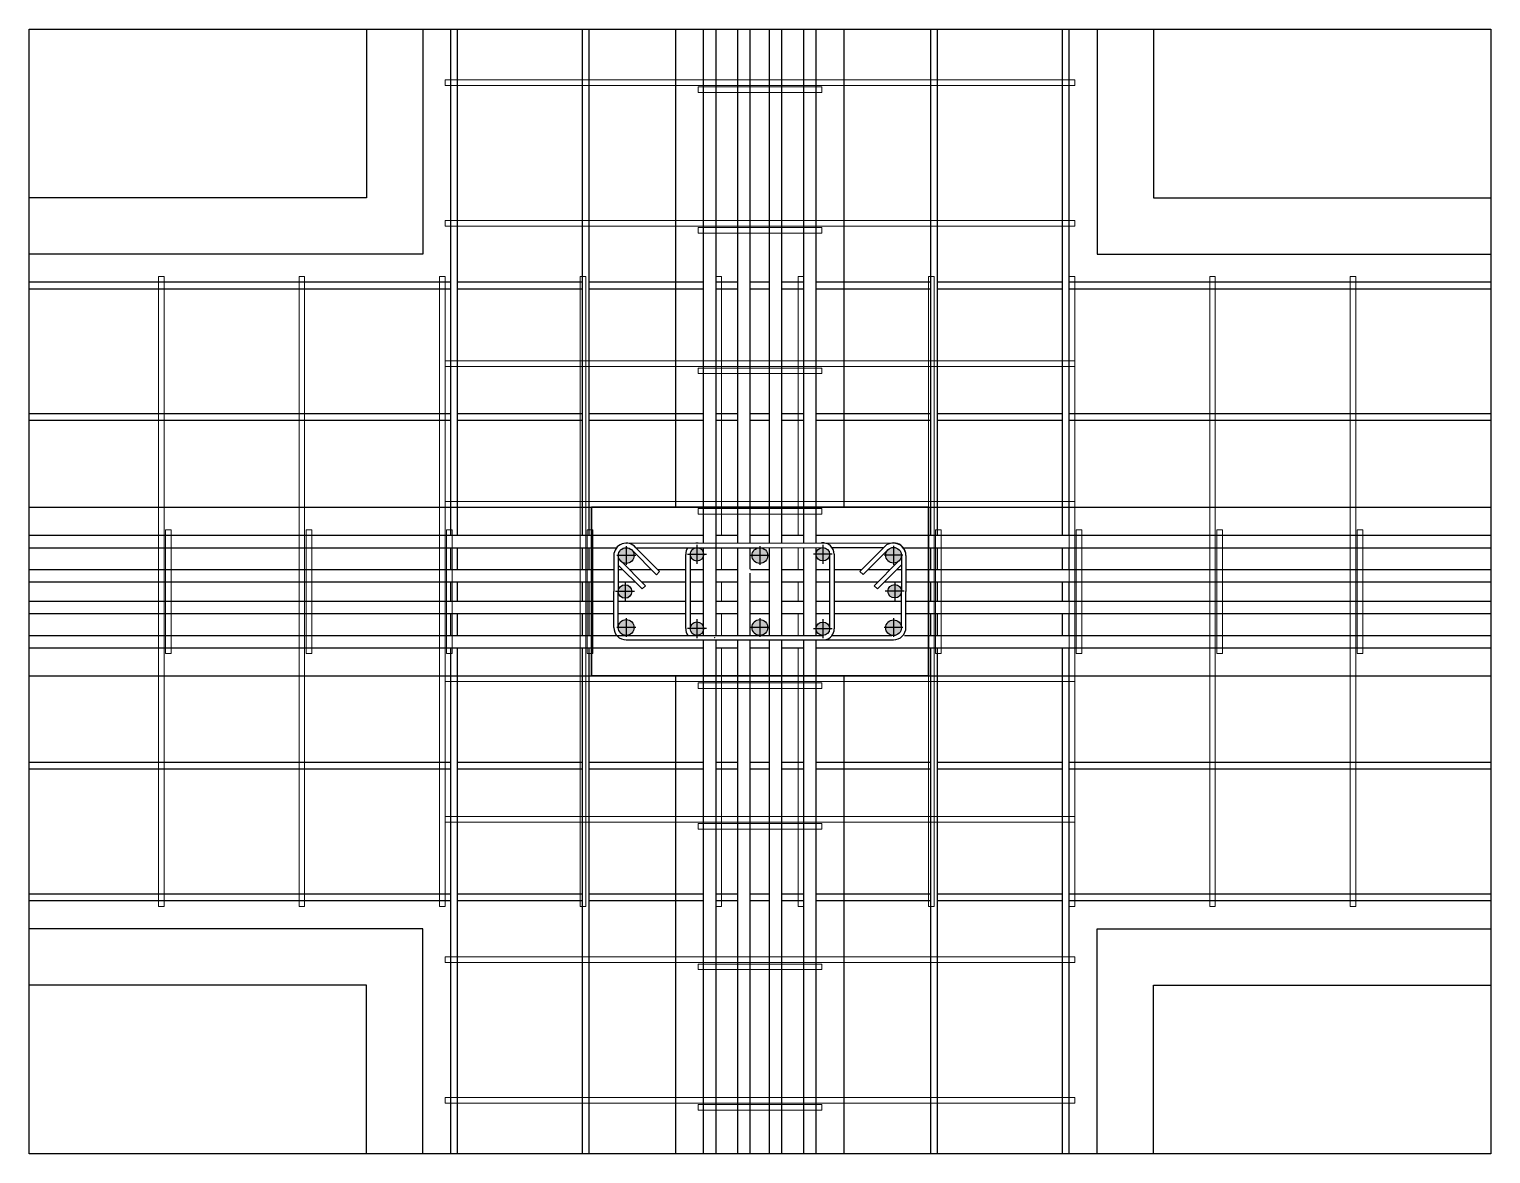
# Model space of a CAD drawing. Header units: millimetres. Extents: x 2329 to 2450, y 1882 to 1940.
# Drawn here: x 2440.76 to 2443.36, y 1912.413 to 1914.413 of the extents above; entities that cross this region are included whole.
import ezdxf

# ---------------------------------------------------------------- set-up
doc = ezdxf.new("R2010")
doc.units = ezdxf.units.MM
doc.linetypes.add('CENTRO', pattern=[50.8, 31.75, -6.35, 6.35, -6.35])
for name, color, linetype, lineweight in [('armature longitudinali', 5, 'Continuous', 25), ('Fondazione', 7, 'Continuous', 25), ('pilastri', 5, 'Continuous', 30), ('staffe', 252, 'Continuous', 20)]:
    doc.layers.add(name, color=color, linetype=linetype, lineweight=lineweight)
for name, color, linetype in [('grigio', 252, 'Continuous'), ("linea d'asse", 7, 'CENTRO'), ('linea di sezione', 10, 'CENTRO')]:
    doc.layers.add(name, color=color, linetype=linetype)
pattern_1 = [(0, (-5.0976, 0.621), (0, 6.985), [5.08, -1.905]), (90, (-5.0976, 0.621), (-6.985, 4e-16), [5.08, -1.905])]
pattern_2 = [(0, (-5.0976, 0.621), (0, 6.985), [5.08, -1.905]), (90, (-5.0976, 0.621), (-6.985, 4e-16), [5.08, -1.905])]

msp = doc.modelspace()

# ---------------------------------------------------------------- hatches: boundary and pattern name
at = {"transparency": 33554687}
h = msp.add_hatch(dxfattribs=at)
h.set_pattern_fill('ANGLE', color=0)
h.set_pattern_definition(pattern_1)
h.paths.add_polyline_path([(2441.8364, 1913.3486, 1), (2441.8084, 1913.3486, 1)])
h.paths.add_polyline_path([(2441.8324, 1913.4126, 1), (2441.8084, 1913.4126, 1)])
h.paths.add_polyline_path([(2441.8364, 1913.4766, 0.166173), (2441.8335, 1913.4852), (2441.831, 1913.4877, 0.623288), (2441.8084, 1913.4766, 0.166173), (2441.8114, 1913.4681), (2441.8139, 1913.4656, 0.623288)])
h.paths.add_polyline_path([(2441.9602, 1913.4787, 0.377653), (2441.9497, 1913.4906), (2441.9466, 1913.4906, 0.377416), (2441.9362, 1913.4787, 1)])
h.paths.add_polyline_path([(2441.9362, 1913.3466, 0.388064), (2441.9471, 1913.3346), (2441.9492, 1913.3346, 0.388064), (2441.9602, 1913.3466, 1)])
h.paths.add_polyline_path([(2442.0742, 1913.4766, 1), (2442.0462, 1913.4766, 1)])
h.paths.add_polyline_path([(2442.0462, 1913.3486, 1), (2442.0742, 1913.3486, 1)])
h.paths.add_polyline_path([(2442.1842, 1913.4789, 0.356146), (2442.1746, 1913.4907), (2442.1697, 1913.4907, 0.355912), (2442.1602, 1913.4789, 1)])
h.paths.add_polyline_path([(2442.1602, 1913.3464, 0.378471), (2442.1707, 1913.3344), (2442.1736, 1913.3344, 0.378471), (2442.1842, 1913.3464, 1)])
h.paths.add_polyline_path([(2442.312, 1913.3482, 1), (2442.284, 1913.3482, 1)])
h.paths.add_polyline_path([(2442.312, 1913.4151, 0.921821), (2442.2881, 1913.4131, 0.921824), (2442.312, 1913.4112), (2442.312, 1913.4126)])
h.paths.add_polyline_path([(2442.312, 1913.4771, 1), (2442.284, 1913.4771, 1)])
h = msp.add_hatch(dxfattribs=at)
h.set_pattern_fill('ANGLE', color=0)
h.set_pattern_definition(pattern_1)
h.paths.add_polyline_path([(2441.8364, 1913.3486, 1), (2441.8084, 1913.3486, 1)])
h.paths.add_polyline_path([(2441.8324, 1913.4126, 1), (2441.8084, 1913.4126, 1)])
h.paths.add_polyline_path([(2441.8364, 1913.4766, 0.166173), (2441.8335, 1913.4852), (2441.831, 1913.4877, 0.623288), (2441.8084, 1913.4766, 0.166173), (2441.8114, 1913.4681), (2441.8139, 1913.4656, 0.623288)])
h.paths.add_polyline_path([(2441.9602, 1913.4787, 0.377653), (2441.9497, 1913.4906), (2441.9466, 1913.4906, 0.377416), (2441.9362, 1913.4787, 1)])
h.paths.add_polyline_path([(2441.9362, 1913.3466, 0.388064), (2441.9471, 1913.3346), (2441.9492, 1913.3346, 0.388064), (2441.9602, 1913.3466, 1)])
h.paths.add_polyline_path([(2442.0742, 1913.4766, 1), (2442.0462, 1913.4766, 1)])
h.paths.add_polyline_path([(2442.0462, 1913.3486, 1), (2442.0742, 1913.3486, 1)])
h.paths.add_polyline_path([(2442.1842, 1913.4789, 0.356146), (2442.1746, 1913.4907), (2442.1697, 1913.4907, 0.355912), (2442.1602, 1913.4789, 1)])
h.paths.add_polyline_path([(2442.1602, 1913.3464, 0.378471), (2442.1707, 1913.3344), (2442.1736, 1913.3344, 0.378471), (2442.1842, 1913.3464, 1)])
h.paths.add_polyline_path([(2442.312, 1913.3482, 1), (2442.284, 1913.3482, 1)])
h.paths.add_polyline_path([(2442.312, 1913.4151, 0.921821), (2442.2881, 1913.4131, 0.921824), (2442.312, 1913.4112), (2442.312, 1913.4126)])
h.paths.add_polyline_path([(2442.312, 1913.4771, 1), (2442.284, 1913.4771, 1)])
h = msp.add_hatch(dxfattribs=at)
h.set_pattern_fill('ANGLE', color=0)
h.set_pattern_definition(pattern_2)
h.paths.add_polyline_path([(2441.8364, 1913.3486, 1), (2441.8084, 1913.3486, 1)])
h.paths.add_polyline_path([(2441.8324, 1913.4126, 1), (2441.8084, 1913.4126, 1)])
h.paths.add_polyline_path([(2441.8364, 1913.4766, 0.166173), (2441.8335, 1913.4852), (2441.831, 1913.4877, 0.623288), (2441.8084, 1913.4766, 0.166173), (2441.8114, 1913.4681), (2441.8139, 1913.4656, 0.623288)])
h.paths.add_polyline_path([(2441.9602, 1913.4787, 0.377653), (2441.9497, 1913.4906), (2441.9466, 1913.4906, 0.377416), (2441.9362, 1913.4787, 1)])
h.paths.add_polyline_path([(2441.9362, 1913.3466, 0.388064), (2441.9471, 1913.3346), (2441.9492, 1913.3346, 0.388064), (2441.9602, 1913.3466, 1)])
h.paths.add_polyline_path([(2442.0742, 1913.4766, 1), (2442.0462, 1913.4766, 1)])
h.paths.add_polyline_path([(2442.0462, 1913.3486, 1), (2442.0742, 1913.3486, 1)])
h.paths.add_polyline_path([(2442.1842, 1913.4789, 0.356146), (2442.1746, 1913.4907), (2442.1697, 1913.4907, 0.355912), (2442.1602, 1913.4789, 1)])
h.paths.add_polyline_path([(2442.1602, 1913.3464, 0.378471), (2442.1707, 1913.3344), (2442.1736, 1913.3344, 0.378471), (2442.1842, 1913.3464, 1)])
h.paths.add_polyline_path([(2442.312, 1913.3482, 1), (2442.284, 1913.3482, 1)])
h.paths.add_polyline_path([(2442.312, 1913.4151, 0.921821), (2442.2881, 1913.4131, 0.921824), (2442.312, 1913.4112), (2442.312, 1913.4126)])
h.paths.add_polyline_path([(2442.312, 1913.4771, 1), (2442.284, 1913.4771, 1)])
h = msp.add_hatch(dxfattribs=at)
h.set_pattern_fill('ANGLE', color=0)
h.set_pattern_definition(pattern_2)
h.paths.add_polyline_path([(2441.8364, 1913.3486, 1), (2441.8084, 1913.3486, 1)])
h.paths.add_polyline_path([(2441.8324, 1913.4126, 1), (2441.8084, 1913.4126, 1)])
h.paths.add_polyline_path([(2441.8364, 1913.4766, 0.166173), (2441.8335, 1913.4852), (2441.831, 1913.4877, 0.623288), (2441.8084, 1913.4766, 0.166173), (2441.8114, 1913.4681), (2441.8139, 1913.4656, 0.623288)])
h.paths.add_polyline_path([(2441.9602, 1913.4787, 0.377653), (2441.9497, 1913.4906), (2441.9466, 1913.4906, 0.377416), (2441.9362, 1913.4787, 1)])
h.paths.add_polyline_path([(2441.9362, 1913.3466, 0.388064), (2441.9471, 1913.3346), (2441.9492, 1913.3346, 0.388064), (2441.9602, 1913.3466, 1)])
h.paths.add_polyline_path([(2442.0742, 1913.4766, 1), (2442.0462, 1913.4766, 1)])
h.paths.add_polyline_path([(2442.0462, 1913.3486, 1), (2442.0742, 1913.3486, 1)])
h.paths.add_polyline_path([(2442.1842, 1913.4789, 0.356146), (2442.1746, 1913.4907), (2442.1697, 1913.4907, 0.355912), (2442.1602, 1913.4789, 1)])
h.paths.add_polyline_path([(2442.1602, 1913.3464, 0.378471), (2442.1707, 1913.3344), (2442.1736, 1913.3344, 0.378471), (2442.1842, 1913.3464, 1)])
h.paths.add_polyline_path([(2442.312, 1913.3482, 1), (2442.284, 1913.3482, 1)])
h.paths.add_polyline_path([(2442.312, 1913.4151, 0.921821), (2442.2881, 1913.4131, 0.921824), (2442.312, 1913.4112), (2442.312, 1913.4126)])
h.paths.add_polyline_path([(2442.312, 1913.4771, 1), (2442.284, 1913.4771, 1)])
h = msp.add_hatch(dxfattribs=at)
h.set_pattern_fill('ANGLE', color=0)
h.set_pattern_definition(pattern_1)
h.paths.add_polyline_path([(2441.8364, 1913.3486, 1), (2441.8084, 1913.3486, 1)])
h.paths.add_polyline_path([(2441.8324, 1913.4126, 1), (2441.8084, 1913.4126, 1)])
h.paths.add_polyline_path([(2441.8364, 1913.4766, 0.166173), (2441.8335, 1913.4852), (2441.831, 1913.4877, 0.623288), (2441.8084, 1913.4766, 0.166173), (2441.8114, 1913.4681), (2441.8139, 1913.4656, 0.623288)])
h.paths.add_polyline_path([(2441.9602, 1913.4787, 0.377653), (2441.9497, 1913.4906), (2441.9466, 1913.4906, 0.377416), (2441.9362, 1913.4787, 1)])
h.paths.add_polyline_path([(2441.9362, 1913.3466, 0.388064), (2441.9471, 1913.3346), (2441.9492, 1913.3346, 0.388064), (2441.9602, 1913.3466, 1)])
h.paths.add_polyline_path([(2442.0742, 1913.4766, 1), (2442.0462, 1913.4766, 1)])
h.paths.add_polyline_path([(2442.0462, 1913.3486, 1), (2442.0742, 1913.3486, 1)])
h.paths.add_polyline_path([(2442.1842, 1913.4789, 0.356146), (2442.1746, 1913.4907), (2442.1697, 1913.4907, 0.355912), (2442.1602, 1913.4789, 1)])
h.paths.add_polyline_path([(2442.1602, 1913.3464, 0.378471), (2442.1707, 1913.3344), (2442.1736, 1913.3344, 0.378471), (2442.1842, 1913.3464, 1)])
h.paths.add_polyline_path([(2442.312, 1913.3482, 1), (2442.284, 1913.3482, 1)])
h.paths.add_polyline_path([(2442.312, 1913.4151, 0.921821), (2442.2881, 1913.4131, 0.921824), (2442.312, 1913.4112), (2442.312, 1913.4126)])
h.paths.add_polyline_path([(2442.312, 1913.4771, 1), (2442.284, 1913.4771, 1)])
h = msp.add_hatch(dxfattribs=at)
h.set_pattern_fill('ANGLE', color=0)
h.set_pattern_definition(pattern_1)
h.paths.add_polyline_path([(2441.8364, 1913.3486, 1), (2441.8084, 1913.3486, 1)])
h.paths.add_polyline_path([(2441.8324, 1913.4126, 1), (2441.8084, 1913.4126, 1)])
h.paths.add_polyline_path([(2441.8364, 1913.4766, 0.166173), (2441.8335, 1913.4852), (2441.831, 1913.4877, 0.623288), (2441.8084, 1913.4766, 0.166173), (2441.8114, 1913.4681), (2441.8139, 1913.4656, 0.623288)])
h.paths.add_polyline_path([(2441.9602, 1913.4787, 0.377653), (2441.9497, 1913.4906), (2441.9466, 1913.4906, 0.377416), (2441.9362, 1913.4787, 1)])
h.paths.add_polyline_path([(2441.9362, 1913.3466, 0.388064), (2441.9471, 1913.3346), (2441.9492, 1913.3346, 0.388064), (2441.9602, 1913.3466, 1)])
h.paths.add_polyline_path([(2442.0742, 1913.4766, 1), (2442.0462, 1913.4766, 1)])
h.paths.add_polyline_path([(2442.0462, 1913.3486, 1), (2442.0742, 1913.3486, 1)])
h.paths.add_polyline_path([(2442.1842, 1913.4789, 0.356146), (2442.1746, 1913.4907), (2442.1697, 1913.4907, 0.355912), (2442.1602, 1913.4789, 1)])
h.paths.add_polyline_path([(2442.1602, 1913.3464, 0.378471), (2442.1707, 1913.3344), (2442.1736, 1913.3344, 0.378471), (2442.1842, 1913.3464, 1)])
h.paths.add_polyline_path([(2442.312, 1913.3482, 1), (2442.284, 1913.3482, 1)])
h.paths.add_polyline_path([(2442.312, 1913.4151, 0.921821), (2442.2881, 1913.4131, 0.921824), (2442.312, 1913.4112), (2442.312, 1913.4126)])
h.paths.add_polyline_path([(2442.312, 1913.4771, 1), (2442.284, 1913.4771, 1)])
at = {"layer": 'Fondazione', "transparency": 33554628}
h = msp.add_hatch(color=0, dxfattribs=at)
h.dxf.hatch_style = 1
h.paths.add_polyline_path([(2441.8084, 1913.3486, 1), (2441.8364, 1913.3486, 1)])
h.paths.add_polyline_path([(2441.8084, 1913.4126, 1), (2441.8324, 1913.4126, 1)])
h.paths.add_polyline_path([(2441.8335, 1913.4852), (2441.831, 1913.4877, 0.623288), (2441.8084, 1913.4766, 0.166173), (2441.8114, 1913.4681), (2441.8139, 1913.4656, 0.623288), (2441.8364, 1913.4766, 0.166173)])
h.paths.add_polyline_path([(2441.9497, 1913.4906), (2441.9466, 1913.4906, 0.377416), (2441.9362, 1913.4787, 1), (2441.9602, 1913.4787, 0.377653)])
h.paths.add_polyline_path([(2442.0462, 1913.4766, 1), (2442.0742, 1913.4766, 1)])
h.paths.add_polyline_path([(2442.1746, 1913.4907), (2442.1697, 1913.4907, 0.355912), (2442.1602, 1913.4789, 1), (2442.1842, 1913.4789, 0.356146)])
h.paths.add_polyline_path([(2442.284, 1913.4771, 1), (2442.312, 1913.4771, 1)])
h.paths.add_polyline_path([(2442.312, 1913.4151, 0.921821), (2442.2881, 1913.4131, 0.921824), (2442.312, 1913.4112), (2442.312, 1913.4126)])
h.paths.add_polyline_path([(2442.312, 1913.3482, 1), (2442.284, 1913.3482, 1)])
h.paths.add_polyline_path([(2442.1842, 1913.3464, 1), (2442.1602, 1913.3464, 0.378471), (2442.1707, 1913.3344), (2442.1736, 1913.3344, 0.378471)])
h.paths.add_polyline_path([(2442.0742, 1913.3486, 1), (2442.0462, 1913.3486, 1)])
h.paths.add_polyline_path([(2441.9362, 1913.3466, 0.388064), (2441.9471, 1913.3346), (2441.9492, 1913.3346, 0.388064), (2441.9602, 1913.3466, 1)])

# ---------------------------------------------------------------- linework, layer by layer
for points in [[(2441.8224, 1913.4906), (2441.8224, 1913.4906)], [(2441.8322, 1913.4865), (2441.8323, 1913.4865)], [(2441.9281, 1913.4787), (2441.9281, 1913.3466)], [(2441.9362, 1913.4787), (2441.9362, 1913.3466)], [(2442.1842, 1913.4789), (2442.1842, 1913.3464)], [(2442.1924, 1913.4789), (2442.1924, 1913.3464)]]:
    msp.add_lwpolyline(points)
for centre, radius in [((2441.8224, 1913.4766), 0.014), ((2441.9482, 1913.4787), 0.012), ((2442.0602, 1913.4766), 0.014), ((2442.1722, 1913.4789), 0.012), ((2442.298, 1913.4771), 0.014), ((2441.8204, 1913.4126), 0.012), ((2442.3001, 1913.4131), 0.012), ((2441.8224, 1913.3486), 0.014), ((2441.9482, 1913.3466), 0.012), ((2442.0602, 1913.3486), 0.014), ((2442.1722, 1913.3464), 0.012), ((2442.298, 1913.3482), 0.014)]:
    msp.add_circle(centre, radius)
for centre, radius, start, end in [((2441.8224, 1913.4766), 0.022, 39.2093, 180.2209), ((2441.9482, 1913.4787), 0.02, 84.361, 95.639), ((2442.1722, 1913.4789), 0.0202, 0, 97.3155), ((2442.298, 1913.4771), 0.022, 1.2881, 141.7048), ((2442.298, 1913.4766), 0.022, 359.7805, 89.9251), ((2441.9482, 1913.4787), 0.02, 143.6002, 180), ((2441.8224, 1913.4766), 0.022, 230.478, 230.7907), ((2441.8224, 1913.3486), 0.022, 179.7791, 270), ((2441.9482, 1913.3466), 0.02, 180, 217.0821), ((2442.1722, 1913.3464), 0.0202, 282.5928, 0), ((2442.298, 1913.3486), 0.022, 270, 0.2209), ((2441.8224, 1913.3486), 0.022, 320.4057, 320.7907), ((2441.9482, 1913.3466), 0.02, 264.3511, 275.6489)]:
    msp.add_arc(centre, radius, start, end)
at = {"layer": 'armature longitudinali'}
for points in [[(2441.5104, 1913.5126), (2441.5104, 1914.4126)], [(2441.5224, 1913.5126), (2441.5224, 1914.4126)], [(2441.7444, 1913.5126), (2441.7444, 1914.4126)], [(2441.7564, 1913.5126), (2441.7564, 1914.4126)], [(2441.9602, 1913.5626), (2441.9602, 1914.4126)], [(2441.9822, 1913.5626), (2441.9822, 1914.4126)], [(2442.0212, 1913.5626), (2442.0212, 1914.4126)], [(2442.0432, 1913.5626), (2442.0432, 1914.4126)], [(2442.0772, 1913.5626), (2442.0772, 1914.4126)], [(2442.0992, 1913.5626), (2442.0992, 1914.4126)], [(2442.1382, 1913.5626), (2442.1382, 1914.4126)], [(2442.1602, 1913.5626), (2442.1602, 1914.4126)], [(2442.3644, 1913.5126), (2442.3644, 1914.4126)], [(2442.3764, 1913.5126), (2442.3764, 1914.4126)], [(2442.5984, 1913.5126), (2442.5984, 1914.4126)], [(2442.6104, 1913.5126), (2442.6104, 1914.4126)], [(2441.5104, 1913.9626), (2440.7604, 1913.9626)], [(2441.5104, 1913.9506), (2440.7604, 1913.9506)], [(2441.7444, 1913.9626), (2441.5224, 1913.9626)], [(2441.7444, 1913.9506), (2441.5224, 1913.9506)], [(2441.9602, 1913.9626), (2441.7564, 1913.9626)], [(2441.9602, 1913.9506), (2441.7564, 1913.9506)], [(2442.0212, 1913.9626), (2441.9822, 1913.9626)], [(2442.0212, 1913.9506), (2441.9822, 1913.9506)], [(2442.0772, 1913.9626), (2442.0432, 1913.9626)], [(2442.0772, 1913.9506), (2442.0432, 1913.9506)], [(2442.1382, 1913.9626), (2442.0992, 1913.9626)], [(2442.1382, 1913.9506), (2442.0992, 1913.9506)], [(2442.3644, 1913.9626), (2442.1602, 1913.9626)], [(2442.3644, 1913.9506), (2442.1602, 1913.9506)], [(2442.5984, 1913.9626), (2442.3764, 1913.9626)], [(2442.5984, 1913.9506), (2442.3764, 1913.9506)], [(2443.3604, 1913.9626), (2442.6104, 1913.9626)], [(2443.3604, 1913.9506), (2442.6104, 1913.9506)], [(2441.5104, 1913.7286), (2440.7604, 1913.7286)], [(2441.5104, 1913.7166), (2440.7604, 1913.7166)], [(2441.7444, 1913.7286), (2441.5224, 1913.7286)], [(2441.7444, 1913.7166), (2441.5224, 1913.7166)], [(2441.9602, 1913.7286), (2441.7564, 1913.7286)], [(2441.9602, 1913.7166), (2441.7564, 1913.7166)], [(2442.0212, 1913.7286), (2441.9822, 1913.7286)], [(2442.0212, 1913.7166), (2441.9822, 1913.7166)], [(2442.0772, 1913.7286), (2442.0432, 1913.7286)], [(2442.0772, 1913.7166), (2442.0432, 1913.7166)], [(2442.1382, 1913.7286), (2442.0992, 1913.7286)], [(2442.1382, 1913.7166), (2442.0992, 1913.7166)], [(2442.3644, 1913.7286), (2442.1602, 1913.7286)], [(2442.3644, 1913.7166), (2442.1602, 1913.7166)], [(2442.5984, 1913.7286), (2442.3764, 1913.7286)], [(2442.5984, 1913.7166), (2442.3764, 1913.7166)], [(2443.3604, 1913.7286), (2442.6104, 1913.7286)], [(2443.3604, 1913.7166), (2442.6104, 1913.7166)], [(2441.9602, 1913.4986), (2441.9602, 1913.5626)], [(2441.9822, 1913.3344), (2441.9822, 1913.5626)], [(2442.0212, 1913.4986), (2442.0212, 1913.5626)], [(2442.0432, 1913.4986), (2442.0432, 1913.5626)], [(2442.0772, 1913.4986), (2442.0772, 1913.5626)], [(2442.0992, 1913.4986), (2442.0992, 1913.5626)], [(2442.1382, 1913.4986), (2442.1382, 1913.5626)], [(2442.1602, 1913.4986), (2442.1602, 1913.5626)], [(2440.7604, 1913.5126), (2441.7604, 1913.5126)], [(2441.7604, 1913.5126), (2441.9602, 1913.5126)], [(2441.9822, 1913.5126), (2442.0212, 1913.5126)], [(2442.0432, 1913.5126), (2442.0772, 1913.5126)], [(2442.0992, 1913.5126), (2442.1382, 1913.5126)], [(2442.1602, 1913.5126), (2442.3604, 1913.5126)], [(2442.3604, 1913.5126), (2443.3604, 1913.5126)], [(2440.7604, 1913.4906), (2441.7604, 1913.4906)], [(2441.5104, 1913.4516), (2441.5104, 1913.4906)], [(2441.5224, 1913.4516), (2441.5224, 1913.4906)], [(2441.7444, 1913.4516), (2441.7444, 1913.4906)], [(2441.7564, 1913.4516), (2441.7564, 1913.4906)], [(2441.7604, 1913.4906), (2441.8055, 1913.4906)], [(2441.9602, 1913.3344), (2441.9602, 1913.4906)], [(2442.0212, 1913.3344), (2442.0212, 1913.4906)], [(2442.0432, 1913.4523), (2442.0432, 1913.4906)], [(2442.0772, 1913.3342), (2442.0772, 1913.4904)], [(2442.0992, 1913.3344), (2442.0992, 1913.4906)], [(2442.1382, 1913.3344), (2442.1382, 1913.4906)], [(2442.1602, 1913.3344), (2442.1602, 1913.4906)], [(2442.3174, 1913.4906), (2442.3604, 1913.4906)], [(2442.3604, 1913.4906), (2443.3604, 1913.4906)], [(2442.3644, 1913.4516), (2442.3644, 1913.4906)], [(2442.3764, 1913.4516), (2442.3764, 1913.4906)], [(2442.5984, 1913.4516), (2442.5984, 1913.4906)], [(2442.6104, 1913.4516), (2442.6104, 1913.4906)], [(2440.7604, 1913.4516), (2441.7604, 1913.4516)], [(2441.7604, 1913.4516), (2441.8004, 1913.4516)], [(2441.8084, 1913.4516), (2441.8165, 1913.4516)], [(2441.8278, 1913.4516), (2441.8671, 1913.4516)], [(2441.8784, 1913.4516), (2441.9281, 1913.4516)], [(2441.9362, 1913.4516), (2441.9602, 1913.4516)], [(2441.9822, 1913.4516), (2442.0212, 1913.4516)], [(2442.0432, 1913.3344), (2442.0432, 1913.4451)], [(2442.0438, 1913.4516), (2442.0772, 1913.4516)], [(2442.0992, 1913.4516), (2442.1382, 1913.4516)], [(2442.1602, 1913.4516), (2442.1842, 1913.4516)], [(2442.1924, 1913.4516), (2442.2414, 1913.4516)], [(2442.2527, 1913.4516), (2442.2922, 1913.4516)], [(2442.3035, 1913.4516), (2442.3124, 1913.4516)], [(2442.3204, 1913.4516), (2442.3604, 1913.4516)], [(2442.3604, 1913.4516), (2443.3604, 1913.4516)], [(2440.7604, 1913.4296), (2441.7604, 1913.4296)], [(2441.5104, 1913.3956), (2441.5104, 1913.4296)], [(2441.5224, 1913.3956), (2441.5224, 1913.4296)], [(2441.7444, 1913.3956), (2441.7444, 1913.4296)], [(2441.7564, 1913.3346), (2441.7564, 1913.4296)], [(2441.7604, 1913.4296), (2441.8004, 1913.4296)], [(2441.8084, 1913.4296), (2441.8385, 1913.4296)], [(2441.8498, 1913.4296), (2441.9281, 1913.4296)], [(2441.9362, 1913.4296), (2441.9602, 1913.4296)], [(2441.9822, 1913.4296), (2442.0205, 1913.4296)], [(2442.0432, 1913.4296), (2442.0772, 1913.4296)], [(2442.0992, 1913.4296), (2442.1382, 1913.4296)], [(2442.1602, 1913.4296), (2442.1842, 1913.4296)], [(2442.1924, 1913.4296), (2442.2702, 1913.4296)], [(2442.2815, 1913.4296), (2442.3124, 1913.4296)], [(2442.3204, 1913.4296), (2442.3604, 1913.4296)], [(2442.3604, 1913.4296), (2443.3604, 1913.4296)], [(2442.3644, 1913.3956), (2442.3644, 1913.4296)], [(2442.3764, 1913.3956), (2442.3764, 1913.4296)], [(2442.5984, 1913.3956), (2442.5984, 1913.4296)], [(2442.6104, 1913.3956), (2442.6104, 1913.4296)], [(2440.7604, 1913.3956), (2441.7604, 1913.3956)], [(2441.7604, 1913.3956), (2441.8004, 1913.3956)], [(2441.8084, 1913.3956), (2441.9281, 1913.3956)], [(2441.9362, 1913.3956), (2441.9602, 1913.3956)], [(2441.9822, 1913.3956), (2442.0212, 1913.3956)], [(2442.0432, 1913.3956), (2442.0772, 1913.3956)], [(2442.0992, 1913.3956), (2442.1382, 1913.3956)], [(2442.1602, 1913.3956), (2442.1842, 1913.3956)], [(2442.1924, 1913.3956), (2442.3124, 1913.3956)], [(2442.3204, 1913.3956), (2442.3604, 1913.3956)], [(2442.3604, 1913.3956), (2443.3604, 1913.3956)], [(2440.7604, 1913.3736), (2441.7604, 1913.3736)], [(2441.5104, 1913.3346), (2441.5104, 1913.3736)], [(2441.5224, 1913.3346), (2441.5224, 1913.3736)], [(2441.7444, 1913.3346), (2441.7444, 1913.3736)], [(2441.7604, 1913.3736), (2441.8004, 1913.3736)], [(2441.8084, 1913.3736), (2441.9281, 1913.3736)], [(2441.9362, 1913.3736), (2441.9602, 1913.3736)], [(2441.9822, 1913.3736), (2442.0212, 1913.3736)], [(2442.0432, 1913.3736), (2442.0772, 1913.3736)], [(2442.0992, 1913.3736), (2442.1382, 1913.3736)], [(2442.1602, 1913.3736), (2442.1842, 1913.3736)], [(2442.1924, 1913.3736), (2442.3124, 1913.3736)], [(2442.3204, 1913.3736), (2442.3604, 1913.3736)], [(2442.3604, 1913.3736), (2443.3604, 1913.3736)], [(2442.3644, 1913.3346), (2442.3644, 1913.3736)], [(2442.3764, 1913.3346), (2442.3764, 1913.3736)], [(2442.5984, 1913.3346), (2442.5984, 1913.3736)], [(2442.6104, 1913.3346), (2442.6104, 1913.3736)], [(2440.7604, 1913.3346), (2441.7604, 1913.3346)], [(2441.7604, 1913.3346), (2441.8033, 1913.3346)], [(2441.8033, 1913.3346), (2441.9602, 1913.3346)], [(2441.9602, 1913.2626), (2441.9602, 1913.3264)], [(2441.9822, 1913.2626), (2441.9822, 1913.3264)], [(2441.9884, 1913.3346), (2442.0212, 1913.3346)], [(2442.0212, 1913.2626), (2442.0212, 1913.3264)], [(2442.0432, 1913.2626), (2442.0432, 1913.3264)], [(2442.0772, 1913.2626), (2442.0772, 1913.3264)], [(2442.0992, 1913.3346), (2442.1382, 1913.3346)], [(2442.0992, 1913.2626), (2442.0992, 1913.3264)], [(2442.1382, 1913.3344), (2442.1382, 1913.3346)], [(2442.1382, 1913.2626), (2442.1382, 1913.3264)], [(2442.1602, 1913.2626), (2442.1602, 1913.3264)], [(2442.3175, 1913.3346), (2442.3604, 1913.3346)], [(2442.3604, 1913.3346), (2443.3604, 1913.3346)], [(2440.7604, 1913.3126), (2441.7604, 1913.3126)], [(2441.5104, 1912.4126), (2441.5104, 1913.3126)], [(2441.5224, 1912.4126), (2441.5224, 1913.3126)], [(2441.7444, 1912.4126), (2441.7444, 1913.3126)], [(2441.7564, 1912.4126), (2441.7564, 1913.3126)], [(2441.7604, 1913.3126), (2441.9602, 1913.3126)], [(2441.9822, 1913.3126), (2442.0212, 1913.3126)], [(2442.0432, 1913.3126), (2442.0772, 1913.3126)], [(2442.0992, 1913.3126), (2442.1382, 1913.3126)], [(2442.1602, 1913.3126), (2442.3604, 1913.3126)], [(2442.3604, 1913.3126), (2443.3604, 1913.3126)], [(2442.3644, 1912.4126), (2442.3644, 1913.3126)], [(2442.3764, 1912.4126), (2442.3764, 1913.3126)], [(2442.5984, 1912.4126), (2442.5984, 1913.3126)], [(2442.6104, 1912.4126), (2442.6104, 1913.3126)], [(2441.9602, 1912.4126), (2441.9602, 1913.2626)], [(2441.9822, 1912.4126), (2441.9822, 1913.2626)], [(2442.0212, 1912.4126), (2442.0212, 1913.2626)], [(2442.0432, 1912.4126), (2442.0432, 1913.2626)], [(2442.0772, 1912.4126), (2442.0772, 1913.2626)], [(2442.0992, 1912.4126), (2442.0992, 1913.2626)], [(2442.1382, 1912.4126), (2442.1382, 1913.2626)], [(2442.1602, 1912.4126), (2442.1602, 1913.2626)], [(2441.5104, 1913.1086), (2440.7604, 1913.1086)], [(2441.7444, 1913.1086), (2441.5224, 1913.1086)], [(2441.9602, 1913.1086), (2441.7564, 1913.1086)], [(2442.0212, 1913.1086), (2441.9822, 1913.1086)], [(2442.0772, 1913.1086), (2442.0432, 1913.1086)], [(2442.1382, 1913.1086), (2442.0992, 1913.1086)], [(2442.3644, 1913.1086), (2442.1602, 1913.1086)], [(2442.5984, 1913.1086), (2442.3764, 1913.1086)], [(2443.3604, 1913.1086), (2442.6104, 1913.1086)], [(2441.5104, 1913.0966), (2440.7604, 1913.0966)], [(2441.7444, 1913.0966), (2441.5224, 1913.0966)], [(2441.9602, 1913.0966), (2441.7564, 1913.0966)], [(2442.0212, 1913.0966), (2441.9822, 1913.0966)], [(2442.0772, 1913.0966), (2442.0432, 1913.0966)], [(2442.1382, 1913.0966), (2442.0992, 1913.0966)], [(2442.3644, 1913.0966), (2442.1602, 1913.0966)], [(2442.5984, 1913.0966), (2442.3764, 1913.0966)], [(2443.3604, 1913.0966), (2442.6104, 1913.0966)], [(2441.5104, 1912.8746), (2440.7604, 1912.8746)], [(2441.7444, 1912.8746), (2441.5224, 1912.8746)], [(2441.9602, 1912.8746), (2441.7564, 1912.8746)], [(2442.0212, 1912.8746), (2441.9822, 1912.8746)], [(2442.0772, 1912.8746), (2442.0432, 1912.8746)], [(2442.1382, 1912.8746), (2442.0992, 1912.8746)], [(2442.3644, 1912.8746), (2442.1602, 1912.8746)], [(2442.5984, 1912.8746), (2442.3764, 1912.8746)], [(2443.3604, 1912.8746), (2442.6104, 1912.8746)], [(2441.5104, 1912.8626), (2440.7604, 1912.8626)], [(2441.7444, 1912.8626), (2441.5224, 1912.8626)], [(2441.9602, 1912.8626), (2441.7564, 1912.8626)], [(2442.0212, 1912.8626), (2441.9822, 1912.8626)], [(2442.0772, 1912.8626), (2442.0432, 1912.8626)], [(2442.1382, 1912.8626), (2442.0992, 1912.8626)], [(2442.3644, 1912.8626), (2442.1602, 1912.8626)], [(2442.5984, 1912.8626), (2442.3764, 1912.8626)], [(2443.3604, 1912.8626), (2442.6104, 1912.8626)]]:
    msp.add_lwpolyline(points, dxfattribs=at)
at = {"layer": 'Fondazione'}
for p, q in [((2441.831, 1913.4877), (2441.8762, 1913.4425)), ((2441.8394, 1913.4906), (2441.8819, 1913.4481)), ((2442.2805, 1913.4907), (2442.2382, 1913.4485)), ((2442.2881, 1913.487), (2442.2438, 1913.4428)), ((2441.8084, 1913.4597), (2441.8509, 1913.4172)), ((2441.8114, 1913.4681), (2441.8566, 1913.4228)), ((2441.8819, 1913.4481), (2441.8762, 1913.4425)), ((2442.2382, 1913.4485), (2442.2438, 1913.4428)), ((2442.3069, 1913.4663), (2442.2636, 1913.423)), ((2442.312, 1913.4601), (2442.2692, 1913.4173)), ((2441.8509, 1913.4172), (2441.8566, 1913.4228)), ((2442.2692, 1913.4173), (2442.2636, 1913.423))]:
    msp.add_line(p, q, dxfattribs=at)
for points in [[(2441.9104, 1913.5626), (2441.9104, 1914.4126)], [(2442.2104, 1913.5626), (2442.2104, 1914.4126)], [(2440.7604, 1913.5626), (2441.7604, 1913.5626)], [(2442.3604, 1913.5626), (2443.3604, 1913.5626)], [(2441.8224, 1913.4986), (2442.298, 1913.4991)], [(2443.3604, 1913.5126), (2443.3604, 1913.3126)], [(2441.8004, 1913.4767), (2441.8004, 1913.4126)], [(2441.8084, 1913.4766), (2441.8084, 1913.4126)], [(2441.8395, 1913.4906), (2442.0604, 1913.4906)], [(2442.0604, 1913.4906), (2442.1746, 1913.4907)], [(2442.1886, 1913.4907), (2442.2808, 1913.4907)], [(2442.312, 1913.4766), (2442.312, 1913.4126)], [(2442.32, 1913.4767), (2442.32, 1913.4126)], [(2441.8004, 1913.3486), (2441.8004, 1913.4126)], [(2441.8084, 1913.3486), (2441.8084, 1913.4126)], [(2442.312, 1913.3486), (2442.312, 1913.4126)], [(2442.32, 1913.3486), (2442.32, 1913.4126)], [(2441.8224, 1913.3346), (2441.9822, 1913.3344)], [(2441.8224, 1913.3266), (2442.298, 1913.3266)], [(2441.9822, 1913.3344), (2442.0602, 1913.3344)], [(2442.0602, 1913.3344), (2442.1424, 1913.3344)], [(2442.1424, 1913.3344), (2442.1736, 1913.3344)], [(2442.1885, 1913.3344), (2442.2952, 1913.3344)], [(2440.7604, 1913.2626), (2441.7604, 1913.2626)], [(2441.9104, 1912.4126), (2441.9104, 1913.2626)], [(2442.2104, 1912.4126), (2442.2104, 1913.2626)], [(2442.3604, 1913.2626), (2443.3604, 1913.2626)]]:
    msp.add_lwpolyline(points, dxfattribs=at)
at = {"layer": 'grigio', "ltscale": 0.01}
for points in [[(2441.4604, 1914.4126), (2441.4604, 1914.0126), (2440.7604, 1914.0126)], [(2441.3604, 1914.4126), (2441.3604, 1914.1126), (2440.7604, 1914.1126)], [(2442.6604, 1914.4126), (2442.6604, 1914.0126), (2443.3604, 1914.0126)], [(2442.7604, 1914.4126), (2442.7604, 1914.1126), (2443.3604, 1914.1126)], [(2441.4604, 1912.4126), (2441.4604, 1912.8126), (2440.7604, 1912.8126)], [(2442.6604, 1912.4126), (2442.6604, 1912.8126), (2443.3604, 1912.8126)], [(2441.3604, 1912.4126), (2441.3604, 1912.7126), (2440.7604, 1912.7126)], [(2442.7604, 1912.4126), (2442.7604, 1912.7126), (2443.3604, 1912.7126)]]:
    msp.add_lwpolyline(points, dxfattribs=at)
at = {"layer": "linea d'asse", "ltscale": 0.2}
msp.add_lwpolyline([(2440.7604, 1914.4126), (2442.0604, 1914.4126), (2442.0604, 1914.4126), (2442.0604, 1914.4126), (2443.3604, 1914.4126), (2443.3604, 1913.4126), (2443.3604, 1913.4126), (2443.3604, 1913.4126), (2443.3604, 1912.4126), (2442.0604, 1912.4126), (2442.0604, 1912.4126), (2442.0604, 1912.4126), (2440.7604, 1912.4126), (2440.7604, 1913.4126), (2440.7604, 1913.4126), (2440.7604, 1913.4126)], close=True, dxfattribs=at)
at = {"layer": 'linea di sezione'}
for points in [[(2441.8224, 1913.4766), (2441.8056, 1913.4766)], [(2441.8224, 1913.4935), (2441.8224, 1913.4766)], [(2441.8393, 1913.4766), (2441.8224, 1913.4766)], [(2441.8224, 1913.4766), (2441.8224, 1913.4598)], [(2441.9482, 1913.4787), (2441.9313, 1913.4787)], [(2441.9482, 1913.4956), (2441.9482, 1913.4787)], [(2441.965, 1913.4787), (2441.9482, 1913.4787)], [(2441.9482, 1913.4787), (2441.9482, 1913.4618)], [(2442.0602, 1913.4766), (2442.0433, 1913.4766)], [(2442.0602, 1913.4935), (2442.0602, 1913.4766)], [(2442.077, 1913.4766), (2442.0602, 1913.4766)], [(2442.0602, 1913.4766), (2442.0602, 1913.4598)], [(2442.1722, 1913.4789), (2442.1553, 1913.4789)], [(2442.1722, 1913.4958), (2442.1722, 1913.4789)], [(2442.189, 1913.4789), (2442.1722, 1913.4789)], [(2442.1722, 1913.4789), (2442.1722, 1913.4621)], [(2442.298, 1913.4771), (2442.2811, 1913.4771)], [(2442.298, 1913.494), (2442.298, 1913.4771)], [(2442.3148, 1913.4771), (2442.298, 1913.4771)], [(2442.298, 1913.4771), (2442.298, 1913.4603)], [(2441.8204, 1913.4295), (2441.8204, 1913.4126)], [(2442.3001, 1913.43), (2442.3001, 1913.4131)], [(2441.8204, 1913.4126), (2441.8036, 1913.4126)], [(2441.8373, 1913.4126), (2441.8204, 1913.4126)], [(2441.8204, 1913.4126), (2441.8204, 1913.3958)], [(2442.3001, 1913.4131), (2442.2833, 1913.4131)], [(2442.317, 1913.4131), (2442.3001, 1913.4131)], [(2442.3001, 1913.4131), (2442.3001, 1913.3963)], [(2441.8224, 1913.3486), (2441.8056, 1913.3486)], [(2441.8224, 1913.3655), (2441.8224, 1913.3486)], [(2441.8393, 1913.3486), (2441.8224, 1913.3486)], [(2441.8224, 1913.3486), (2441.8224, 1913.3318)], [(2441.9482, 1913.3466), (2441.9313, 1913.3466)], [(2441.9482, 1913.3635), (2441.9482, 1913.3466)], [(2441.965, 1913.3466), (2441.9482, 1913.3466)], [(2441.9482, 1913.3466), (2441.9482, 1913.3297)], [(2442.0602, 1913.3486), (2442.0433, 1913.3486)], [(2442.0602, 1913.3655), (2442.0602, 1913.3486)], [(2442.077, 1913.3486), (2442.0602, 1913.3486)], [(2442.0602, 1913.3486), (2442.0602, 1913.3318)], [(2442.1722, 1913.3464), (2442.1553, 1913.3464)], [(2442.1722, 1913.3632), (2442.1722, 1913.3464)], [(2442.189, 1913.3464), (2442.1722, 1913.3464)], [(2442.1722, 1913.3464), (2442.1722, 1913.3295)], [(2442.298, 1913.3486), (2442.2811, 1913.3486)], [(2442.298, 1913.3655), (2442.298, 1913.3486)], [(2442.3148, 1913.3486), (2442.298, 1913.3486)], [(2442.298, 1913.3486), (2442.298, 1913.3318)]]:
    msp.add_lwpolyline(points, dxfattribs=at)
at = {"layer": 'pilastri', "color": 1}
msp.add_lwpolyline([(2441.7604, 1913.2626), (2442.3604, 1913.2626), (2442.3604, 1913.5626), (2441.7604, 1913.5626)], close=True, dxfattribs=at)
at = {"layer": 'pilastri', "color": 0}
msp.add_lwpolyline([(2441.7604, 1913.2626), (2442.3604, 1913.2626), (2442.3604, 1913.5626), (2441.7604, 1913.5626)], close=True, dxfattribs=at)
at = {"layer": 'staffe', "linetype": 'Continuous', "ltscale": 0.2}
for points in [[(2442.1604, 1914.3126), (2442.6204, 1914.3126), (2442.6204, 1914.3226), (2442.1704, 1914.3226), (2442.1604, 1914.3226), (2441.5004, 1914.3226), (2441.5004, 1914.3126)], [(2441.9504, 1914.3101), (2442.1704, 1914.3101), (2442.1704, 1914.3051), (2442.1704, 1914.3001), (2441.9504, 1914.3001)], [(2442.1604, 1914.0626), (2442.6204, 1914.0626), (2442.6204, 1914.0726), (2442.1704, 1914.0726), (2442.1604, 1914.0726), (2441.5004, 1914.0726), (2441.5004, 1914.0626)], [(2441.9504, 1914.0601), (2442.1704, 1914.0601), (2442.1704, 1914.0551), (2442.1704, 1914.0501), (2441.9504, 1914.0501)], [(2441.0004, 1913.5126), (2441.0004, 1913.9726), (2440.9904, 1913.9726), (2440.9904, 1913.5226), (2440.9904, 1913.5126), (2440.9904, 1912.8526), (2441.0004, 1912.8526)], [(2441.2504, 1913.5126), (2441.2504, 1913.9726), (2441.2404, 1913.9726), (2441.2404, 1913.5226), (2441.2404, 1913.5126), (2441.2404, 1912.8526), (2441.2504, 1912.8526)], [(2441.5004, 1913.5126), (2441.5004, 1913.9726), (2441.4904, 1913.9726), (2441.4904, 1913.5226), (2441.4904, 1913.5126), (2441.4904, 1912.8526), (2441.5004, 1912.8526)], [(2441.7504, 1913.5126), (2441.7504, 1913.9726), (2441.7404, 1913.9726), (2441.7404, 1913.5226), (2441.7404, 1913.5126), (2441.7404, 1912.8526), (2441.7504, 1912.8526)], [(2442.3704, 1913.5126), (2442.3704, 1913.9726), (2442.3604, 1913.9726), (2442.3604, 1913.5226), (2442.3604, 1913.5126), (2442.3604, 1912.8526), (2442.3704, 1912.8526)], [(2442.6204, 1913.5126), (2442.6204, 1913.9726), (2442.6104, 1913.9726), (2442.6104, 1913.5226), (2442.6104, 1913.5126), (2442.6104, 1912.8526), (2442.6204, 1912.8526)], [(2442.8704, 1913.5126), (2442.8704, 1913.9726), (2442.8604, 1913.9726), (2442.8604, 1913.5226), (2442.8604, 1913.5126), (2442.8604, 1912.8526), (2442.8704, 1912.8526)], [(2443.1204, 1913.5126), (2443.1204, 1913.9726), (2443.1104, 1913.9726), (2443.1104, 1913.5226), (2443.1104, 1913.5126), (2443.1104, 1912.8526), (2443.1204, 1912.8526)], [(2442.1604, 1913.8126), (2442.6204, 1913.8126), (2442.6204, 1913.8226), (2442.1704, 1913.8226), (2442.1604, 1913.8226), (2441.5004, 1913.8226), (2441.5004, 1913.8126)], [(2442.1604, 1913.5626), (2442.6204, 1913.5626), (2442.6204, 1913.5726), (2442.1704, 1913.5726), (2442.1604, 1913.5726), (2441.5004, 1913.5726), (2441.5004, 1913.5626)], [(2441.9504, 1913.5601), (2442.1704, 1913.5601), (2442.1704, 1913.5551), (2442.1704, 1913.5501), (2441.9504, 1913.5501)], [(2441.0029, 1913.3026), (2441.0029, 1913.5226), (2441.0079, 1913.5226), (2441.0129, 1913.5226), (2441.0129, 1913.3026)], [(2441.2529, 1913.3026), (2441.2529, 1913.5226), (2441.2579, 1913.5226), (2441.2629, 1913.5226), (2441.2629, 1913.3026)], [(2441.5029, 1913.3026), (2441.5029, 1913.5226), (2441.5079, 1913.5226), (2441.5129, 1913.5226), (2441.5129, 1913.3026)], [(2441.7529, 1913.3026), (2441.7529, 1913.5226), (2441.7579, 1913.5226), (2441.7629, 1913.5226), (2441.7629, 1913.3026)], [(2442.3729, 1913.3026), (2442.3729, 1913.5226), (2442.3779, 1913.5226), (2442.3829, 1913.5226), (2442.3829, 1913.3026)], [(2442.1604, 1913.2526), (2442.6204, 1913.2526), (2442.6204, 1913.2626), (2442.1704, 1913.2626), (2442.1604, 1913.2626), (2441.5004, 1913.2626), (2441.5004, 1913.2526)], [(2441.9504, 1913.2501), (2442.1704, 1913.2501), (2442.1704, 1913.2451), (2442.1704, 1913.2401), (2441.9504, 1913.2401)], [(2442.1604, 1913.0026), (2442.6204, 1913.0026), (2442.6204, 1913.0126), (2442.1704, 1913.0126), (2442.1604, 1913.0126), (2441.5004, 1913.0126), (2441.5004, 1913.0026)], [(2441.9504, 1913.0001), (2442.1704, 1913.0001), (2442.1704, 1912.9951), (2442.1704, 1912.9901), (2441.9504, 1912.9901)], [(2442.1604, 1912.7526), (2442.6204, 1912.7526), (2442.6204, 1912.7626), (2442.1704, 1912.7626), (2442.1604, 1912.7626), (2441.5004, 1912.7626), (2441.5004, 1912.7526)], [(2441.9504, 1912.7501), (2442.1704, 1912.7501), (2442.1704, 1912.7451), (2442.1704, 1912.7401), (2441.9504, 1912.7401)], [(2442.1604, 1912.5026), (2442.6204, 1912.5026), (2442.6204, 1912.5126), (2442.1704, 1912.5126), (2442.1604, 1912.5126), (2441.5004, 1912.5126), (2441.5004, 1912.5026)], [(2441.9504, 1912.5001), (2442.1704, 1912.5001), (2442.1704, 1912.4951), (2442.1704, 1912.4901), (2441.9504, 1912.4901)]]:
    msp.add_lwpolyline(points, close=True, dxfattribs=at)
for points in [[(2441.9922, 1913.5626), (2441.9922, 1913.9726), (2441.9822, 1913.9726), (2441.9822, 1913.5626)], [(2442.1382, 1913.5626), (2442.1382, 1913.9726), (2442.1282, 1913.9726), (2442.1282, 1913.5626)], [(2441.9822, 1913.5626), (2441.9822, 1913.5226), (2441.9822, 1913.5126)], [(2441.9922, 1913.5126), (2441.9922, 1913.5626)], [(2442.1282, 1913.5626), (2442.1282, 1913.5226), (2442.1282, 1913.5126)], [(2442.1382, 1913.5126), (2442.1382, 1913.5626)], [(2441.9922, 1913.4516), (2441.9922, 1913.4907)], [(2442.1282, 1913.4904), (2442.1282, 1913.4516)], [(2441.9922, 1913.3956), (2441.9922, 1913.4296)], [(2442.1282, 1913.4296), (2442.1282, 1913.3956)], [(2441.9922, 1913.3347), (2441.9922, 1913.3736)], [(2442.1282, 1913.3736), (2442.1282, 1913.3347)], [(2441.9822, 1913.3126), (2441.9822, 1913.2626)], [(2441.9922, 1913.2626), (2441.9922, 1913.3126)], [(2442.1282, 1913.3126), (2442.1282, 1913.2626)], [(2442.1382, 1913.2626), (2442.1382, 1913.3126)], [(2441.9822, 1913.2626), (2441.9822, 1912.8526), (2441.9922, 1912.8526), (2441.9922, 1913.2626)], [(2442.1282, 1913.2626), (2442.1282, 1912.8526), (2442.1382, 1912.8526), (2442.1382, 1913.2626)]]:
    msp.add_lwpolyline(points, dxfattribs=at)
at = {"layer": 'staffe', "linetype": 'CENTRO', "ltscale": 0.2}
for points in [[(2441.9504, 1913.8101), (2442.1704, 1913.8101), (2442.1704, 1913.8051), (2442.1704, 1913.8001), (2441.9504, 1913.8001)], [(2442.6229, 1913.3026), (2442.6229, 1913.5226), (2442.6279, 1913.5226), (2442.6329, 1913.5226), (2442.6329, 1913.3026)], [(2442.8729, 1913.3026), (2442.8729, 1913.5226), (2442.8779, 1913.5226), (2442.8829, 1913.5226), (2442.8829, 1913.3026)], [(2443.1229, 1913.3026), (2443.1229, 1913.5226), (2443.1279, 1913.5226), (2443.1329, 1913.5226), (2443.1329, 1913.3026)]]:
    msp.add_lwpolyline(points, close=True, dxfattribs=at)
for points in [[(2441.9922, 1913.4904), (2441.9922, 1913.4906)], [(2442.1282, 1913.4906), (2442.1282, 1913.4904)], [(2441.9922, 1913.3344), (2441.9922, 1913.3347)], [(2442.1282, 1913.3347), (2442.1282, 1913.3344)]]:
    msp.add_lwpolyline(points, dxfattribs=at)
at = {"layer": 'staffe'}
for points in [[(2442.1382, 1913.4826), (2442.1382, 1913.3976)], [(2441.9822, 1913.3974), (2441.9822, 1913.3424)], [(2442.1382, 1913.3974), (2442.1382, 1913.3424)]]:
    msp.add_lwpolyline(points, dxfattribs=at)
msp.add_point((2441.9798, 1913.3306), dxfattribs=at)

doc.saveas('drawing.dxf')
